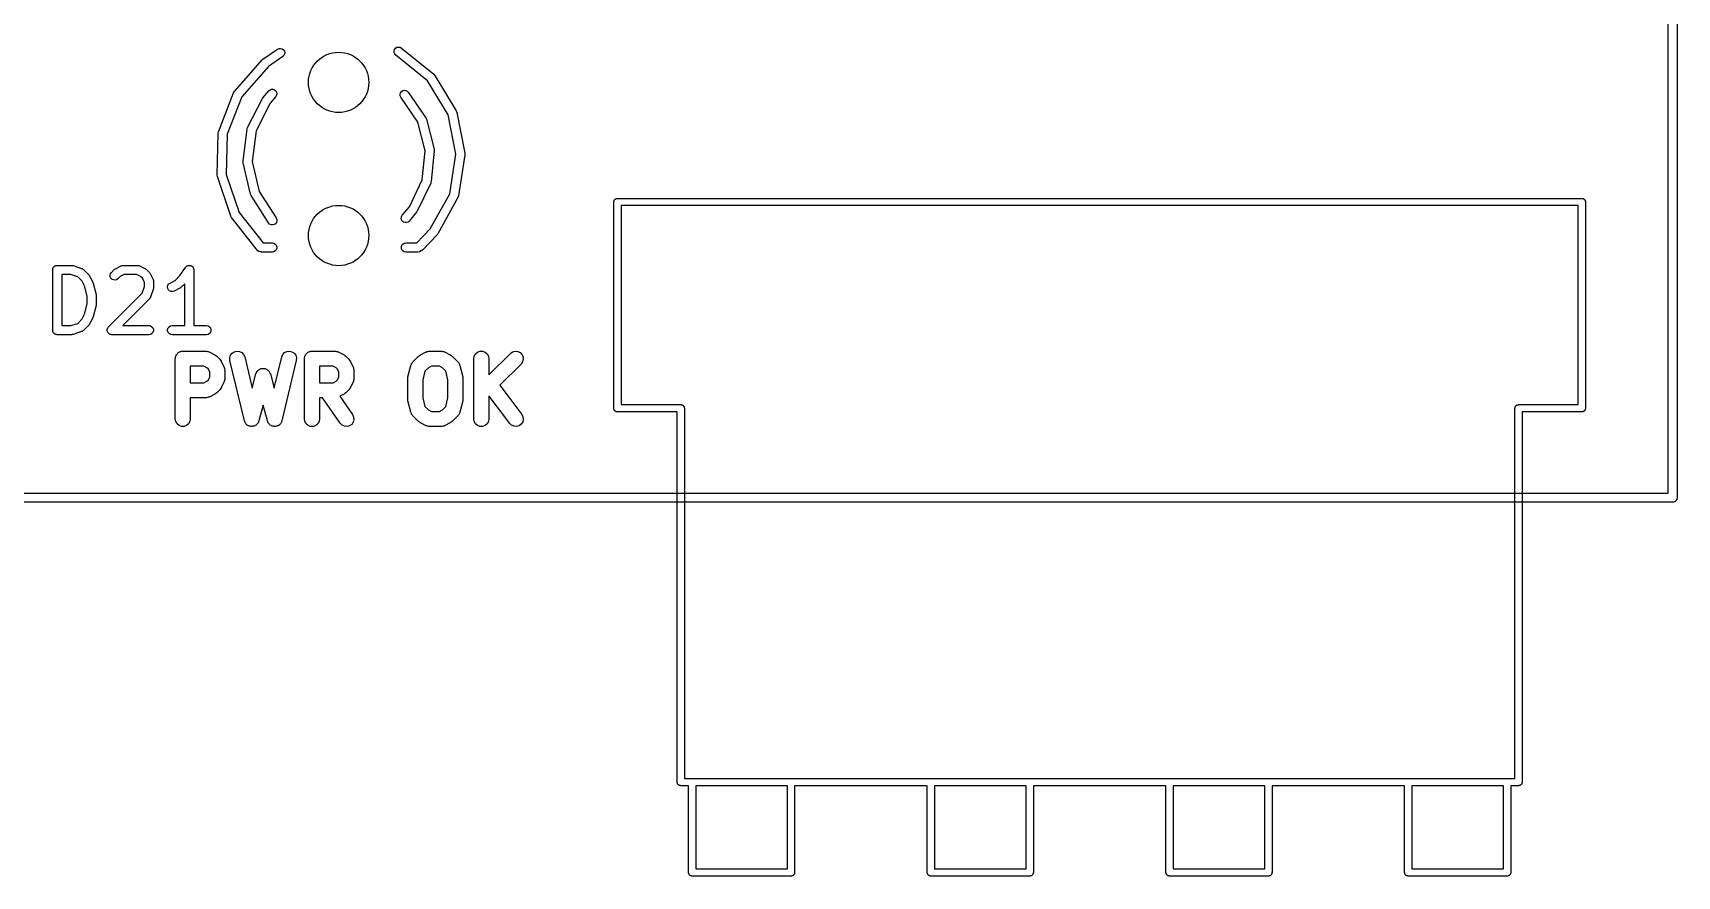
# Model space of a CAD drawing. Extents: x 25 to 125, y -131 to -25.
# Drawn here: x 97.8 to 125.08, y -131.28 to -117.29 of the extents above; entities that cross this region are included whole.
import ezdxf

# ---------------------------------------------------------------- set-up
doc = ezdxf.new("R2010")
doc.units = 0
doc.header["$MEASUREMENT"] = 0
doc.layers.add('BLACK', color=7, linetype='CONTINUOUS')

msp = doc.modelspace()

# ---------------------------------------------------------------- linework, layer by layer
at = {"layer": 'Black'}
for p, q in [((124.925, -124.925), (124.925, -25.075)), ((125.075, -25), (125.075, -125)), ((101.614, -117.727), (101.858, -117.559)), ((101.858, -117.559), (101.882, -117.549)), ((101.882, -117.549), (101.908, -117.547)), ((101.908, -117.547), (101.933, -117.554)), ((101.933, -117.554), (101.954, -117.569)), ((103.79, -117.587), (103.798, -117.563)), ((103.798, -117.563), (103.815, -117.542)), ((103.815, -117.542), (103.837, -117.529)), ((103.837, -117.529), (103.863, -117.524)), ((103.863, -117.524), (103.888, -117.528)), ((103.888, -117.528), (103.911, -117.541)), ((103.911, -117.541), (104.448, -117.974)), ((101.141, -118.26), (101.6, -117.739)), ((101.6, -117.739), (101.607, -117.733)), ((101.607, -117.733), (101.614, -117.727)), ((101.943, -117.683), (101.706, -117.845)), ((101.961, -117.665), (101.943, -117.683)), ((101.954, -117.569), (101.969, -117.59)), ((101.973, -117.641), (101.961, -117.665)), ((101.969, -117.59), (101.975, -117.615)), ((101.975, -117.615), (101.973, -117.641)), ((103.79, -117.613), (103.79, -117.587)), ((103.8, -117.638), (103.79, -117.613)), ((103.817, -117.657), (103.8, -117.638)), ((104.344, -118.082), (103.817, -117.657)), ((101.706, -117.845), (101.263, -118.349)), ((104.687, -118.651), (104.344, -118.082)), ((104.448, -117.974), (104.45, -117.976)), ((104.45, -117.976), (104.465, -117.994)), ((104.465, -117.994), (104.822, -118.584)), ((100.875, -118.929), (101.128, -118.282)), ((101.263, -118.349), (101.02, -118.971)), ((101.128, -118.282), (101.141, -118.26)), ((101.36, -118.858), (101.605, -118.38)), ((101.605, -118.38), (101.61, -118.374)), ((101.61, -118.374), (101.615, -118.366)), ((101.615, -118.366), (101.714, -118.249)), ((101.714, -118.249), (101.733, -118.232)), ((101.733, -118.232), (101.758, -118.223)), ((101.828, -118.345), (101.735, -118.456)), ((101.758, -118.223), (101.784, -118.223)), ((101.784, -118.223), (101.808, -118.232)), ((101.808, -118.232), (101.828, -118.249)), ((101.828, -118.249), (101.841, -118.271)), ((101.841, -118.323), (101.828, -118.345)), ((101.841, -118.271), (101.846, -118.297)), ((101.846, -118.297), (101.841, -118.323)), ((103.889, -118.308), (103.896, -118.282)), ((103.891, -118.334), (103.889, -118.308)), ((103.902, -118.357), (103.891, -118.334)), ((103.896, -118.282), (103.912, -118.261)), ((104.184, -118.771), (103.902, -118.357)), ((103.912, -118.261), (103.933, -118.247)), ((103.933, -118.247), (103.958, -118.24)), ((103.958, -118.24), (103.984, -118.243)), ((103.984, -118.243), (104.008, -118.254)), ((104.008, -118.254), (104.026, -118.273)), ((104.026, -118.273), (104.316, -118.698)), ((101.735, -118.456), (101.5, -118.915)), ((104.815, -119.302), (104.687, -118.651)), ((104.822, -118.584), (104.822, -118.584)), ((104.822, -118.584), (104.831, -118.609)), ((104.831, -118.609), (104.964, -119.286)), ((100.87, -118.954), (100.875, -118.929)), ((100.875, -118.929), (100.875, -118.929)), ((101.285, -119.416), (101.352, -118.883)), ((101.352, -118.883), (101.36, -118.858)), ((101.5, -118.915), (101.436, -119.421)), ((104.305, -119.244), (104.184, -118.771)), ((104.316, -118.698), (104.316, -118.698)), ((104.316, -118.698), (104.326, -118.721)), ((104.326, -118.721), (104.453, -119.22)), ((100.854, -119.648), (100.87, -118.954)), ((101.02, -118.971), (101.004, -119.638)), ((101.287, -119.442), (101.285, -119.416)), ((101.285, -119.416), (101.285, -119.416)), ((101.406, -119.965), (101.287, -119.442)), ((101.436, -119.421), (101.549, -119.919)), ((104.256, -119.729), (104.305, -119.244)), ((104.455, -119.246), (104.404, -119.757)), ((104.453, -119.22), (104.455, -119.246)), ((104.712, -119.958), (104.815, -119.302)), ((104.965, -119.312), (104.858, -119.994)), ((104.964, -119.286), (104.965, -119.312)), ((100.858, -119.674), (100.854, -119.648)), ((101.08, -120.331), (100.858, -119.674)), ((101.004, -119.638), (101.217, -120.271)), ((104.043, -120.173), (104.256, -119.729)), ((101.416, -119.989), (101.406, -119.965)), ((101.707, -120.441), (101.416, -119.989)), ((101.416, -119.989), (101.416, -119.989)), ((101.549, -119.919), (101.833, -120.359)), ((104.397, -119.783), (104.174, -120.246)), ((104.39, -120.542), (104.712, -119.958)), ((104.401, -119.768), (104.397, -119.783)), ((104.404, -119.757), (104.401, -119.768)), ((104.85, -120.018), (104.517, -120.623)), ((104.855, -120.005), (104.85, -120.018)), ((104.858, -119.994), (104.855, -120.005)), ((101.217, -120.271), (101.62, -120.774)), ((103.925, -120.315), (104.043, -120.173)), ((104.164, -120.261), (104.041, -120.411)), ((104.169, -120.253), (104.164, -120.261)), ((104.174, -120.246), (104.169, -120.253)), ((107.435, -120.095), (107.436, -120.09)), ((107.435, -123.515), (107.435, -120.095)), ((107.436, -120.085), (107.438, -120.08)), ((107.436, -120.09), (107.436, -120.085)), ((107.438, -120.08), (107.439, -120.074)), ((107.439, -120.074), (107.441, -120.07)), ((107.441, -120.07), (107.443, -120.065)), ((107.443, -120.065), (107.446, -120.061)), ((107.446, -120.061), (107.449, -120.056)), ((107.449, -120.056), (107.453, -120.053)), ((107.453, -120.053), (107.456, -120.049)), ((107.456, -120.049), (107.461, -120.046)), ((107.461, -120.046), (107.465, -120.043)), ((107.465, -120.043), (107.47, -120.041)), ((107.47, -120.041), (107.474, -120.039)), ((107.474, -120.039), (107.48, -120.038)), ((107.48, -120.038), (107.485, -120.036)), ((107.485, -120.036), (107.49, -120.036)), ((107.49, -120.036), (107.495, -120.035)), ((107.495, -120.035), (123.495, -120.035)), ((107.555, -120.155), (107.555, -123.455)), ((123.435, -120.155), (107.555, -120.155)), ((123.435, -123.455), (123.435, -120.155)), ((123.495, -120.035), (123.5, -120.036)), ((123.5, -120.036), (123.505, -120.036)), ((123.505, -120.036), (123.51, -120.038)), ((123.51, -120.038), (123.516, -120.039)), ((123.516, -120.039), (123.52, -120.041)), ((123.52, -120.041), (123.525, -120.043)), ((123.525, -120.043), (123.529, -120.046)), ((123.529, -120.046), (123.534, -120.049)), ((123.534, -120.049), (123.537, -120.053)), ((123.537, -120.053), (123.541, -120.056)), ((123.541, -120.056), (123.544, -120.061)), ((123.544, -120.061), (123.547, -120.065)), ((123.547, -120.065), (123.549, -120.07)), ((123.549, -120.07), (123.551, -120.074)), ((123.551, -120.074), (123.552, -120.08)), ((123.552, -120.08), (123.554, -120.085)), ((123.554, -120.085), (123.554, -120.09)), ((123.554, -120.09), (123.555, -120.095)), ((123.555, -120.095), (123.555, -123.515)), ((101.092, -120.354), (101.08, -120.331)), ((101.525, -120.896), (101.092, -120.354)), ((101.092, -120.354), (101.092, -120.354)), ((101.725, -120.46), (101.707, -120.441)), ((101.748, -120.472), (101.725, -120.46)), ((101.774, -120.475), (101.748, -120.472)), ((101.799, -120.469), (101.774, -120.475)), ((101.821, -120.455), (101.799, -120.469)), ((101.837, -120.434), (101.821, -120.455)), ((101.833, -120.359), (101.843, -120.383)), ((101.844, -120.409), (101.837, -120.434)), ((101.843, -120.383), (101.844, -120.409)), ((103.908, -120.364), (103.913, -120.338)), ((103.913, -120.389), (103.908, -120.364)), ((103.913, -120.338), (103.925, -120.315)), ((103.926, -120.412), (103.913, -120.389)), ((103.946, -120.428), (103.926, -120.412)), ((103.971, -120.437), (103.946, -120.428)), ((103.997, -120.437), (103.971, -120.437)), ((104.021, -120.427), (103.997, -120.437)), ((104.041, -120.411), (104.021, -120.427)), ((104.167, -120.774), (104.39, -120.542)), ((101.62, -120.774), (101.77, -120.774)), ((101.77, -120.774), (101.796, -120.779)), ((101.796, -120.779), (101.818, -120.792)), ((101.818, -120.792), (101.835, -120.811)), ((101.835, -120.811), (101.844, -120.836)), ((101.844, -120.836), (101.844, -120.862)), ((103.91, -120.836), (103.919, -120.811)), ((103.91, -120.862), (103.91, -120.836)), ((103.919, -120.811), (103.936, -120.792)), ((103.936, -120.792), (103.958, -120.779)), ((103.958, -120.779), (103.984, -120.774)), ((103.984, -120.774), (104.167, -120.774)), ((104.505, -120.639), (104.265, -120.888)), ((104.51, -120.63), (104.505, -120.639)), ((104.517, -120.623), (104.51, -120.63)), ((101.545, -120.913), (101.525, -120.896)), ((101.569, -120.923), (101.545, -120.913)), ((101.584, -120.923), (101.569, -120.923)), ((101.59, -120.924), (101.584, -120.923)), ((101.77, -120.924), (101.59, -120.924)), ((101.796, -120.919), (101.77, -120.924)), ((101.818, -120.906), (101.796, -120.919)), ((101.835, -120.886), (101.818, -120.906)), ((101.844, -120.862), (101.835, -120.886)), ((103.919, -120.886), (103.91, -120.862)), ((103.936, -120.906), (103.919, -120.886)), ((103.958, -120.919), (103.936, -120.906)), ((103.984, -120.924), (103.958, -120.919)), ((104.184, -120.924), (103.984, -120.924)), ((104.21, -120.919), (104.184, -120.924)), ((104.231, -120.907), (104.21, -120.919)), ((104.244, -120.904), (104.231, -120.907)), ((104.265, -120.888), (104.244, -120.904)), ((98.1263, -121.22), (98.1275, -121.214)), ((98.1263, -122.22), (98.1263, -121.22)), ((98.1275, -121.207), (98.1297, -121.201)), ((98.1275, -121.214), (98.1275, -121.207)), ((98.1297, -121.201), (98.1308, -121.194)), ((98.1308, -121.194), (98.1341, -121.189)), ((98.1341, -121.189), (98.1364, -121.182)), ((98.1364, -121.182), (98.1406, -121.177)), ((98.1406, -121.177), (98.1439, -121.172)), ((98.1439, -121.172), (98.1489, -121.168)), ((98.1489, -121.168), (98.1531, -121.163)), ((98.1531, -121.163), (98.1588, -121.159)), ((98.1588, -121.159), (98.1638, -121.155)), ((98.1638, -121.155), (98.17, -121.153)), ((98.17, -121.153), (98.1757, -121.15)), ((98.1757, -121.15), (98.1821, -121.148)), ((98.1821, -121.148), (98.1883, -121.146)), ((98.1883, -121.146), (98.1949, -121.146)), ((98.1949, -121.146), (98.2013, -121.145)), ((98.2013, -121.145), (98.4394, -121.145)), ((98.2763, -121.295), (98.2763, -122.145)), ((98.4272, -121.295), (98.2763, -121.295)), ((98.5418, -121.333), (98.4272, -121.295)), ((98.4394, -121.145), (98.4513, -121.147)), ((98.4513, -121.147), (98.4631, -121.149)), ((98.4631, -121.149), (98.606, -121.196)), ((98.6159, -121.407), (98.5418, -121.333)), ((98.606, -121.196), (98.6098, -121.199)), ((98.6098, -121.199), (98.614, -121.2)), ((98.614, -121.2), (98.6212, -121.205)), ((98.6212, -121.205), (98.6289, -121.209)), ((98.6289, -121.209), (98.6318, -121.212)), ((98.6318, -121.212), (98.6353, -121.215)), ((98.6353, -121.215), (98.7305, -121.31)), ((98.7305, -121.31), (98.7374, -121.32)), ((98.7374, -121.32), (98.7446, -121.329)), ((98.7446, -121.329), (98.7922, -121.425)), ((99.079, -121.309), (99.0857, -121.284)), ((99.0812, -121.335), (99.079, -121.309)), ((99.0923, -121.358), (99.0812, -121.335)), ((99.0857, -121.284), (99.1007, -121.262)), ((99.1107, -121.377), (99.0923, -121.358)), ((99.1007, -121.262), (99.1483, -121.215)), ((99.1343, -121.388), (99.1107, -121.377)), ((99.1483, -121.215), (99.1581, -121.208)), ((99.1581, -121.208), (99.1678, -121.201)), ((99.1854, -121.383), (99.1602, -121.39)), ((99.1678, -121.201), (99.263, -121.153)), ((99.2067, -121.368), (99.1854, -121.383)), ((99.2457, -121.329), (99.2067, -121.368)), ((99.3143, -121.295), (99.2457, -121.329)), ((99.263, -121.153), (99.2672, -121.152)), ((99.2672, -121.152), (99.2709, -121.15)), ((99.2709, -121.15), (99.2796, -121.148)), ((99.2796, -121.148), (99.288, -121.145)), ((99.288, -121.145), (99.2923, -121.146)), ((99.2923, -121.146), (99.2966, -121.145)), ((99.2966, -121.145), (99.5346, -121.145)), ((99.5169, -121.295), (99.3143, -121.295)), ((99.5855, -121.329), (99.5169, -121.295)), ((99.5346, -121.145), (99.5389, -121.146)), ((99.5389, -121.146), (99.5432, -121.145)), ((99.5432, -121.145), (99.5516, -121.148)), ((99.5516, -121.148), (99.5603, -121.15)), ((99.5603, -121.15), (99.564, -121.152)), ((99.564, -121.152), (99.5682, -121.153)), ((99.5682, -121.153), (99.6634, -121.201)), ((99.6159, -121.36), (99.5855, -121.329)), ((99.6501, -121.428), (99.6159, -121.36)), ((99.6634, -121.201), (99.6731, -121.208)), ((99.6731, -121.208), (99.6829, -121.215)), ((99.6829, -121.215), (99.7305, -121.262)), ((99.7305, -121.262), (99.7374, -121.272)), ((99.7374, -121.272), (99.7446, -121.282)), ((99.7446, -121.282), (99.7922, -121.377)), ((99.7922, -121.377), (99.7934, -121.381)), ((99.7934, -121.381), (99.7956, -121.385)), ((100.157, -121.396), (100.238, -121.315)), ((100.238, -121.315), (100.329, -121.178)), ((100.329, -121.178), (100.332, -121.175)), ((100.332, -121.175), (100.334, -121.172)), ((100.334, -121.172), (100.341, -121.166)), ((100.341, -121.166), (100.347, -121.16)), ((100.347, -121.16), (100.351, -121.158)), ((100.351, -121.158), (100.354, -121.155)), ((100.354, -121.155), (100.363, -121.152)), ((100.363, -121.152), (100.371, -121.148)), ((100.371, -121.148), (100.375, -121.148)), ((100.375, -121.148), (100.379, -121.146)), ((100.379, -121.146), (100.388, -121.146)), ((100.388, -121.146), (100.397, -121.145)), ((100.397, -121.145), (100.401, -121.146)), ((100.401, -121.146), (100.405, -121.146)), ((100.405, -121.146), (100.413, -121.149)), ((100.413, -121.149), (100.422, -121.151)), ((100.422, -121.151), (100.425, -121.154)), ((100.425, -121.154), (100.429, -121.155)), ((100.429, -121.155), (100.436, -121.161)), ((100.436, -121.161), (100.444, -121.166)), ((100.444, -121.166), (100.446, -121.169)), ((100.446, -121.169), (100.449, -121.172)), ((100.449, -121.172), (100.454, -121.18)), ((100.454, -121.18), (100.459, -121.187)), ((100.459, -121.187), (100.46, -121.191)), ((100.46, -121.191), (100.462, -121.194)), ((100.462, -121.194), (100.464, -121.203)), ((100.464, -121.203), (100.466, -121.212)), ((100.466, -121.212), (100.466, -121.216)), ((100.466, -121.216), (100.467, -121.22)), ((100.467, -121.22), (100.467, -122.145)), ((98.6544, -121.484), (98.6159, -121.407)), ((98.6977, -121.658), (98.6544, -121.484)), ((98.7922, -121.425), (98.7945, -121.432)), ((98.7945, -121.432), (98.7979, -121.44)), ((98.7979, -121.44), (98.8455, -121.63)), ((98.8455, -121.63), (98.8461, -121.64)), ((98.8461, -121.64), (98.8477, -121.649)), ((98.8477, -121.649), (98.8477, -121.791)), ((99.053, -122.167), (99.612, -121.608)), ((99.1602, -121.39), (99.1343, -121.388)), ((99.612, -121.608), (99.6501, -121.494)), ((99.6501, -121.494), (99.6501, -121.428)), ((99.7963, -121.529), (99.7487, -121.672)), ((99.7956, -121.385), (99.7971, -121.393)), ((99.798, -121.518), (99.7963, -121.529)), ((99.7971, -121.393), (99.7996, -121.402)), ((99.8001, -121.506), (99.798, -121.518)), ((99.7996, -121.402), (99.7994, -121.406)), ((99.7994, -121.406), (99.8001, -121.41)), ((99.8001, -121.41), (99.8001, -121.506)), ((100.031, -121.501), (100.037, -121.476)), ((100.034, -121.527), (100.031, -121.501)), ((100.046, -121.55), (100.034, -121.527)), ((100.037, -121.476), (100.052, -121.454)), ((100.065, -121.568), (100.046, -121.55)), ((100.052, -121.454), (100.073, -121.439)), ((100.089, -121.579), (100.065, -121.568)), ((100.073, -121.439), (100.157, -121.396)), ((100.115, -121.58), (100.089, -121.579)), ((100.14, -121.573), (100.115, -121.58)), ((100.235, -121.525), (100.14, -121.573)), ((100.245, -121.518), (100.235, -121.525)), ((100.254, -121.511), (100.245, -121.518)), ((100.317, -121.449), (100.254, -121.511)), ((100.317, -122.145), (100.317, -121.449)), ((98.6544, -121.956), (98.6977, -121.782)), ((98.6977, -121.782), (98.6977, -121.658)), ((98.8455, -121.81), (98.7979, -122)), ((98.8461, -121.8), (98.8455, -121.81)), ((98.8477, -121.791), (98.8461, -121.8)), ((99.7305, -121.702), (99.2871, -122.145)), ((99.733, -121.698), (99.7305, -121.702)), ((99.7363, -121.695), (99.733, -121.698)), ((99.7404, -121.687), (99.7363, -121.695)), ((99.7455, -121.68), (99.7404, -121.687)), ((99.7466, -121.676), (99.7455, -121.68)), ((99.7487, -121.672), (99.7466, -121.676)), ((98.2763, -122.145), (98.4272, -122.145)), ((98.4272, -122.145), (98.5418, -122.107)), ((98.5418, -122.107), (98.6159, -122.033)), ((98.6159, -122.033), (98.6544, -121.956)), ((98.7305, -122.13), (98.6353, -122.225)), ((98.7374, -122.12), (98.7305, -122.13)), ((98.7446, -122.111), (98.7374, -122.12)), ((98.7922, -122.015), (98.7446, -122.111)), ((98.7945, -122.008), (98.7922, -122.015)), ((98.7979, -122), (98.7945, -122.008)), ((99.0322, -122.207), (99.0356, -122.198)), ((99.0356, -122.198), (99.0381, -122.188)), ((99.0381, -122.188), (99.04, -122.186)), ((99.04, -122.186), (99.0411, -122.182)), ((99.0411, -122.182), (99.0474, -122.175)), ((99.0474, -122.175), (99.053, -122.167)), ((99.2871, -122.145), (99.7251, -122.145)), ((99.7251, -122.145), (99.7508, -122.15)), ((99.7508, -122.15), (99.7733, -122.163)), ((99.7733, -122.163), (99.7901, -122.182)), ((99.7901, -122.182), (99.799, -122.207)), ((100.032, -122.207), (100.041, -122.182)), ((100.041, -122.182), (100.058, -122.163)), ((100.058, -122.163), (100.08, -122.15)), ((100.08, -122.15), (100.106, -122.145)), ((100.106, -122.145), (100.317, -122.145)), ((100.467, -122.145), (100.678, -122.145)), ((100.678, -122.145), (100.703, -122.15)), ((100.703, -122.15), (100.726, -122.163)), ((100.726, -122.163), (100.742, -122.182)), ((100.742, -122.182), (100.751, -122.207)), ((98.1275, -122.226), (98.1263, -122.22)), ((98.1275, -122.233), (98.1275, -122.226)), ((98.1297, -122.239), (98.1275, -122.233)), ((98.1308, -122.246), (98.1297, -122.239)), ((98.1341, -122.251), (98.1308, -122.246)), ((98.1364, -122.257), (98.1341, -122.251)), ((98.1406, -122.263), (98.1364, -122.257)), ((98.1439, -122.268), (98.1406, -122.263)), ((98.1489, -122.272), (98.1439, -122.268)), ((98.1531, -122.277), (98.1489, -122.272)), ((98.1588, -122.281), (98.1531, -122.277)), ((98.1638, -122.285), (98.1588, -122.281)), ((98.17, -122.287), (98.1638, -122.285)), ((98.1757, -122.29), (98.17, -122.287)), ((98.1821, -122.292), (98.1757, -122.29)), ((98.1883, -122.294), (98.1821, -122.292)), ((98.1949, -122.294), (98.1883, -122.294)), ((98.2013, -122.295), (98.1949, -122.294)), ((98.4394, -122.295), (98.2013, -122.295)), ((98.4513, -122.293), (98.4394, -122.295)), ((98.4631, -122.291), (98.4513, -122.293)), ((98.606, -122.244), (98.4631, -122.291)), ((98.6098, -122.241), (98.606, -122.244)), ((98.614, -122.24), (98.6098, -122.241)), ((98.6212, -122.235), (98.614, -122.24)), ((98.6289, -122.231), (98.6212, -122.235)), ((98.6318, -122.228), (98.6289, -122.231)), ((98.6353, -122.225), (98.6318, -122.228)), ((99.0314, -122.213), (99.0322, -122.21)), ((99.0322, -122.223), (99.0314, -122.213)), ((99.0322, -122.21), (99.0322, -122.207)), ((99.0322, -122.233), (99.0322, -122.223)), ((99.0333, -122.236), (99.0322, -122.233)), ((99.0336, -122.239), (99.0333, -122.236)), ((99.0378, -122.248), (99.0336, -122.239)), ((99.0411, -122.257), (99.0378, -122.248)), ((99.0432, -122.26), (99.0411, -122.257)), ((99.0446, -122.263), (99.0432, -122.26)), ((99.0516, -122.27), (99.0446, -122.263)), ((99.0579, -122.277), (99.0516, -122.27)), ((99.0607, -122.279), (99.0579, -122.277)), ((99.0631, -122.281), (99.0607, -122.279)), ((99.0719, -122.286), (99.0631, -122.281)), ((99.0804, -122.29), (99.0719, -122.286)), ((99.0837, -122.291), (99.0804, -122.29)), ((99.0867, -122.292), (99.0837, -122.291)), ((99.0964, -122.293), (99.0867, -122.292)), ((99.1061, -122.295), (99.0964, -122.293)), ((99.7251, -122.295), (99.1061, -122.295)), ((99.7508, -122.29), (99.7251, -122.295)), ((99.7733, -122.277), (99.7508, -122.29)), ((99.7901, -122.257), (99.7733, -122.277)), ((99.799, -122.233), (99.7901, -122.257)), ((99.799, -122.207), (99.799, -122.233)), ((100.032, -122.233), (100.032, -122.207)), ((100.041, -122.257), (100.032, -122.233)), ((100.058, -122.277), (100.041, -122.257)), ((100.08, -122.29), (100.058, -122.277)), ((100.106, -122.295), (100.08, -122.29)), ((100.678, -122.295), (100.106, -122.295)), ((100.703, -122.29), (100.678, -122.295)), ((100.726, -122.277), (100.703, -122.29)), ((100.742, -122.257), (100.726, -122.277)), ((100.751, -122.233), (100.742, -122.257)), ((100.751, -122.207), (100.751, -122.233)), ((100.159, -122.693), (100.161, -122.682)), ((100.159, -123.693), (100.159, -122.693)), ((100.161, -122.671), (100.165, -122.661)), ((100.161, -122.682), (100.161, -122.671)), ((100.165, -122.661), (100.167, -122.65)), ((100.167, -122.65), (100.172, -122.641)), ((100.172, -122.641), (100.176, -122.631)), ((100.176, -122.631), (100.183, -122.622)), ((100.183, -122.622), (100.189, -122.613)), ((100.189, -122.613), (100.197, -122.606)), ((100.197, -122.606), (100.204, -122.597)), ((100.204, -122.597), (100.213, -122.592)), ((100.213, -122.592), (100.222, -122.585)), ((100.222, -122.585), (100.232, -122.581)), ((100.232, -122.581), (100.242, -122.576)), ((100.242, -122.576), (100.252, -122.574)), ((100.252, -122.574), (100.263, -122.57)), ((100.263, -122.57), (100.274, -122.57)), ((100.274, -122.57), (100.284, -122.568)), ((100.284, -122.568), (100.665, -122.568)), ((100.665, -122.568), (100.672, -122.569)), ((100.672, -122.569), (100.68, -122.569)), ((100.68, -122.569), (100.694, -122.573)), ((100.694, -122.573), (100.708, -122.576)), ((100.708, -122.576), (100.714, -122.579)), ((100.714, -122.579), (100.721, -122.581)), ((100.721, -122.581), (100.816, -122.629)), ((100.816, -122.629), (100.832, -122.641)), ((100.832, -122.641), (100.849, -122.652)), ((100.849, -122.652), (100.897, -122.7)), ((100.897, -122.7), (100.908, -122.716)), ((100.908, -122.716), (100.92, -122.733)), ((100.92, -122.733), (100.968, -122.828)), ((101.065, -122.679), (101.077, -122.637)), ((101.067, -122.722), (101.065, -122.679)), ((101.306, -123.722), (101.067, -122.722)), ((101.077, -122.637), (101.103, -122.602)), ((101.103, -122.602), (101.139, -122.578)), ((101.139, -122.578), (101.182, -122.568)), ((101.182, -122.568), (101.225, -122.573)), ((101.225, -122.573), (101.264, -122.593)), ((101.264, -122.593), (101.293, -122.624)), ((101.293, -122.624), (101.311, -122.664)), ((101.311, -122.664), (101.434, -123.182)), ((101.801, -123.182), (101.925, -122.664)), ((101.925, -122.664), (101.942, -122.624)), ((102.168, -122.722), (101.93, -123.722)), ((101.942, -122.624), (101.972, -122.593)), ((101.972, -122.593), (102.01, -122.573)), ((102.01, -122.573), (102.054, -122.568)), ((102.054, -122.568), (102.096, -122.578)), ((102.096, -122.578), (102.132, -122.602)), ((102.132, -122.602), (102.158, -122.637)), ((102.158, -122.637), (102.17, -122.679)), ((102.17, -122.679), (102.168, -122.722)), ((102.302, -122.693), (102.304, -122.682)), ((102.302, -123.693), (102.302, -122.693)), ((102.304, -122.671), (102.308, -122.661)), ((102.304, -122.682), (102.304, -122.671)), ((102.308, -122.661), (102.31, -122.65)), ((102.31, -122.65), (102.315, -122.641)), ((102.315, -122.641), (102.319, -122.631)), ((102.319, -122.631), (102.326, -122.622)), ((102.326, -122.622), (102.331, -122.613)), ((102.331, -122.613), (102.34, -122.606)), ((102.34, -122.606), (102.347, -122.597)), ((102.347, -122.597), (102.356, -122.592)), ((102.356, -122.592), (102.365, -122.585)), ((102.365, -122.585), (102.375, -122.581)), ((102.375, -122.581), (102.384, -122.576)), ((102.384, -122.576), (102.395, -122.574)), ((102.395, -122.574), (102.405, -122.57)), ((102.405, -122.57), (102.416, -122.57)), ((102.416, -122.57), (102.427, -122.568)), ((102.427, -122.568), (102.808, -122.568)), ((102.808, -122.568), (102.815, -122.569)), ((102.815, -122.569), (102.822, -122.569)), ((102.822, -122.569), (102.836, -122.573)), ((102.836, -122.573), (102.851, -122.576)), ((102.851, -122.576), (102.857, -122.579)), ((102.857, -122.579), (102.864, -122.581)), ((102.864, -122.581), (102.959, -122.629)), ((102.959, -122.629), (102.975, -122.641)), ((102.975, -122.641), (102.992, -122.652)), ((102.992, -122.652), (103.039, -122.7)), ((103.039, -122.7), (103.051, -122.716)), ((103.051, -122.716), (103.063, -122.733)), ((103.063, -122.733), (103.11, -122.828)), ((104.094, -122.757), (104.101, -122.748)), ((104.101, -122.748), (104.196, -122.652)), ((104.196, -122.652), (104.212, -122.641)), ((104.212, -122.641), (104.228, -122.629)), ((104.228, -122.629), (104.324, -122.581)), ((104.324, -122.581), (104.331, -122.579)), ((104.331, -122.579), (104.337, -122.576)), ((104.337, -122.576), (104.351, -122.573)), ((104.351, -122.573), (104.365, -122.569)), ((104.365, -122.569), (104.372, -122.569)), ((104.372, -122.569), (104.38, -122.568)), ((104.38, -122.568), (104.57, -122.568)), ((104.57, -122.568), (104.577, -122.569)), ((104.577, -122.569), (104.584, -122.569)), ((104.584, -122.569), (104.598, -122.573)), ((104.598, -122.573), (104.613, -122.576)), ((104.613, -122.576), (104.619, -122.579)), ((104.619, -122.579), (104.626, -122.581)), ((104.626, -122.581), (104.721, -122.629)), ((104.721, -122.629), (104.737, -122.641)), ((104.737, -122.641), (104.754, -122.652)), ((104.754, -122.652), (104.849, -122.748)), ((104.849, -122.748), (104.856, -122.757)), ((105.112, -122.693), (105.119, -122.65)), ((105.112, -123.693), (105.112, -122.693)), ((105.119, -122.65), (105.141, -122.613)), ((105.141, -122.613), (105.174, -122.585)), ((105.174, -122.585), (105.215, -122.57)), ((105.215, -122.57), (105.258, -122.57)), ((105.258, -122.57), (105.299, -122.585)), ((105.299, -122.585), (105.332, -122.613)), ((105.332, -122.613), (105.354, -122.65)), ((105.354, -122.65), (105.362, -122.693)), ((105.362, -122.963), (105.72, -122.605)), ((105.362, -122.693), (105.362, -122.963)), ((105.72, -122.605), (105.755, -122.58)), ((105.755, -122.58), (105.797, -122.569)), ((105.797, -122.569), (105.84, -122.572)), ((105.84, -122.572), (105.88, -122.591)), ((105.88, -122.591), (105.911, -122.621)), ((105.921, -122.746), (105.897, -122.782)), ((105.911, -122.621), (105.929, -122.661)), ((105.933, -122.704), (105.921, -122.746)), ((105.929, -122.661), (105.933, -122.704)), ((100.409, -122.818), (100.409, -123.092)), ((100.636, -122.818), (100.409, -122.818)), ((100.686, -122.844), (100.636, -122.818)), ((100.705, -122.862), (100.686, -122.844)), ((100.731, -122.913), (100.705, -122.862)), ((100.705, -123.048), (100.731, -122.997)), ((100.731, -122.997), (100.731, -122.913)), ((100.968, -122.828), (100.97, -122.835)), ((100.97, -122.835), (100.973, -122.841)), ((100.973, -122.841), (100.976, -122.855)), ((100.976, -122.855), (100.98, -122.869)), ((100.98, -122.869), (100.979, -122.877)), ((100.979, -122.877), (100.981, -122.884)), ((100.981, -122.884), (100.981, -123.027)), ((101.434, -123.182), (101.497, -122.947)), ((101.497, -122.947), (101.502, -122.937)), ((101.502, -122.937), (101.504, -122.926)), ((101.504, -122.926), (101.511, -122.917)), ((101.511, -122.917), (101.515, -122.907)), ((101.515, -122.907), (101.523, -122.899)), ((101.523, -122.899), (101.529, -122.89)), ((101.529, -122.89), (101.538, -122.884)), ((101.538, -122.884), (101.546, -122.877)), ((101.546, -122.877), (101.556, -122.872)), ((101.556, -122.872), (101.565, -122.866)), ((101.565, -122.866), (101.575, -122.863)), ((101.575, -122.863), (101.585, -122.858)), ((101.585, -122.858), (101.596, -122.857)), ((101.596, -122.857), (101.607, -122.854)), ((101.607, -122.854), (101.618, -122.855)), ((101.618, -122.855), (101.628, -122.854)), ((101.628, -122.854), (101.639, -122.857)), ((101.639, -122.857), (101.65, -122.858)), ((101.65, -122.858), (101.66, -122.863)), ((101.66, -122.863), (101.67, -122.866)), ((101.67, -122.866), (101.679, -122.872)), ((101.679, -122.872), (101.689, -122.877)), ((101.689, -122.877), (101.697, -122.884)), ((101.697, -122.884), (101.706, -122.89)), ((101.706, -122.89), (101.712, -122.899)), ((101.712, -122.899), (101.72, -122.907)), ((101.72, -122.907), (101.725, -122.917)), ((101.725, -122.917), (101.731, -122.926)), ((101.731, -122.926), (101.734, -122.937)), ((101.734, -122.937), (101.738, -122.947)), ((101.738, -122.947), (101.801, -123.182)), ((102.552, -122.818), (102.552, -123.092)), ((102.779, -122.818), (102.552, -122.818)), ((102.829, -122.844), (102.779, -122.818)), ((102.848, -122.862), (102.829, -122.844)), ((102.874, -122.913), (102.848, -122.862)), ((102.848, -123.048), (102.874, -122.997)), ((102.874, -122.997), (102.874, -122.913)), ((103.11, -122.828), (103.112, -122.835)), ((103.112, -122.835), (103.116, -122.841)), ((103.116, -122.841), (103.119, -122.855)), ((103.119, -122.855), (103.123, -122.869)), ((103.123, -122.869), (103.122, -122.877)), ((103.122, -122.877), (103.124, -122.884)), ((103.124, -122.884), (103.124, -123.027)), ((104.016, -123.027), (104.019, -123.011)), ((104.019, -123.011), (104.02, -122.996)), ((104.02, -122.996), (104.068, -122.806)), ((104.068, -122.806), (104.073, -122.795)), ((104.073, -122.795), (104.076, -122.783)), ((104.076, -122.783), (104.081, -122.775)), ((104.081, -122.775), (104.085, -122.766)), ((104.085, -122.766), (104.094, -122.757)), ((104.302, -122.9), (104.266, -123.042)), ((104.358, -122.844), (104.302, -122.9)), ((104.409, -122.818), (104.358, -122.844)), ((104.541, -122.818), (104.409, -122.818)), ((104.591, -122.844), (104.541, -122.818)), ((104.648, -122.9), (104.591, -122.844)), ((104.683, -123.042), (104.648, -122.9)), ((104.856, -122.757), (104.864, -122.766)), ((104.864, -122.766), (104.868, -122.775)), ((104.868, -122.775), (104.874, -122.783)), ((104.874, -122.783), (104.877, -122.795)), ((104.877, -122.795), (104.882, -122.806)), ((104.882, -122.806), (104.929, -122.996)), ((104.929, -122.996), (104.93, -123.011)), ((104.93, -123.011), (104.933, -123.027)), ((105.897, -122.782), (105.545, -123.133)), ((100.409, -123.092), (100.636, -123.092)), ((100.636, -123.092), (100.686, -123.067)), ((100.686, -123.067), (100.705, -123.048)), ((100.816, -123.281), (100.721, -123.329)), ((100.832, -123.269), (100.816, -123.281)), ((100.849, -123.258), (100.832, -123.269)), ((100.897, -123.21), (100.849, -123.258)), ((100.908, -123.194), (100.897, -123.21)), ((100.92, -123.178), (100.908, -123.194)), ((100.968, -123.082), (100.92, -123.178)), ((100.97, -123.076), (100.968, -123.082)), ((100.973, -123.069), (100.97, -123.076)), ((100.976, -123.055), (100.973, -123.069)), ((100.98, -123.041), (100.976, -123.055)), ((100.981, -123.027), (100.979, -123.034)), ((100.979, -123.034), (100.98, -123.041)), ((102.552, -123.092), (102.779, -123.092)), ((102.779, -123.092), (102.829, -123.067)), ((102.829, -123.067), (102.848, -123.048)), ((102.959, -123.281), (102.888, -123.317)), ((102.975, -123.269), (102.959, -123.281)), ((102.992, -123.258), (102.975, -123.269)), ((103.039, -123.21), (102.992, -123.258)), ((103.051, -123.194), (103.039, -123.21)), ((103.063, -123.178), (103.051, -123.194)), ((103.11, -123.082), (103.063, -123.178)), ((103.112, -123.076), (103.11, -123.082)), ((103.116, -123.069), (103.112, -123.076)), ((103.119, -123.055), (103.116, -123.069)), ((103.123, -123.041), (103.119, -123.055)), ((103.124, -123.027), (103.122, -123.034)), ((103.122, -123.034), (103.123, -123.041)), ((104.016, -123.36), (104.016, -123.027)), ((104.266, -123.042), (104.266, -123.344)), ((104.683, -123.344), (104.683, -123.042)), ((104.933, -123.027), (104.933, -123.36)), ((105.545, -123.133), (105.908, -123.618)), ((100.665, -123.342), (100.409, -123.342)), ((100.409, -123.342), (100.409, -123.693)), ((100.672, -123.341), (100.665, -123.342)), ((100.68, -123.341), (100.672, -123.341)), ((100.694, -123.337), (100.68, -123.341)), ((100.708, -123.334), (100.694, -123.337)), ((100.714, -123.331), (100.708, -123.334)), ((100.721, -123.329), (100.714, -123.331)), ((101.618, -123.464), (101.548, -123.725)), ((101.687, -123.725), (101.618, -123.464)), ((102.6, -123.342), (102.552, -123.342)), ((102.552, -123.342), (102.552, -123.693)), ((102.896, -123.765), (102.6, -123.342)), ((102.888, -123.317), (103.101, -123.621)), ((104.019, -123.375), (104.016, -123.36)), ((104.02, -123.39), (104.019, -123.375)), ((104.068, -123.581), (104.02, -123.39)), ((104.266, -123.344), (104.302, -123.486)), ((104.302, -123.486), (104.358, -123.543)), ((104.358, -123.543), (104.409, -123.568)), ((104.541, -123.568), (104.591, -123.543)), ((104.591, -123.543), (104.648, -123.486)), ((104.648, -123.486), (104.683, -123.344)), ((104.929, -123.39), (104.882, -123.581)), ((104.93, -123.375), (104.929, -123.39)), ((104.933, -123.36), (104.93, -123.375)), ((105.366, -123.312), (105.362, -123.316)), ((105.362, -123.316), (105.362, -123.693)), ((105.708, -123.768), (105.366, -123.312)), ((107.436, -123.52), (107.435, -123.515)), ((107.436, -123.525), (107.436, -123.52)), ((107.438, -123.53), (107.436, -123.525)), ((107.439, -123.536), (107.438, -123.53)), ((107.441, -123.54), (107.439, -123.536)), ((107.443, -123.545), (107.441, -123.54)), ((107.446, -123.549), (107.443, -123.545)), ((107.449, -123.554), (107.446, -123.549)), ((107.453, -123.557), (107.449, -123.554)), ((107.456, -123.561), (107.453, -123.557)), ((107.461, -123.564), (107.456, -123.561)), ((107.465, -123.567), (107.461, -123.564)), ((107.47, -123.569), (107.465, -123.567)), ((107.555, -123.455), (108.545, -123.455)), ((108.545, -123.455), (108.55, -123.456)), ((108.55, -123.456), (108.555, -123.456)), ((108.555, -123.456), (108.56, -123.458)), ((108.56, -123.458), (108.566, -123.459)), ((108.566, -123.459), (108.57, -123.461)), ((108.57, -123.461), (108.575, -123.463)), ((108.575, -123.463), (108.579, -123.466)), ((108.579, -123.466), (108.584, -123.469)), ((108.584, -123.469), (108.587, -123.473)), ((108.587, -123.473), (108.591, -123.476)), ((108.591, -123.476), (108.594, -123.481)), ((108.594, -123.481), (108.597, -123.485)), ((108.597, -123.485), (108.599, -123.49)), ((108.599, -123.49), (108.601, -123.494)), ((108.601, -123.494), (108.602, -123.5)), ((108.602, -123.5), (108.604, -123.505)), ((108.604, -123.505), (108.604, -123.51)), ((108.604, -123.51), (108.605, -123.515)), ((108.605, -123.515), (108.605, -129.655)), ((122.385, -123.515), (122.386, -123.51)), ((122.385, -129.655), (122.385, -123.515)), ((122.386, -123.505), (122.388, -123.5)), ((122.386, -123.51), (122.386, -123.505)), ((122.388, -123.5), (122.389, -123.494)), ((122.389, -123.494), (122.391, -123.49)), ((122.391, -123.49), (122.393, -123.485)), ((122.393, -123.485), (122.396, -123.481)), ((122.396, -123.481), (122.399, -123.476)), ((122.399, -123.476), (122.403, -123.473)), ((122.403, -123.473), (122.406, -123.469)), ((122.406, -123.469), (122.411, -123.466)), ((122.411, -123.466), (122.415, -123.463)), ((122.415, -123.463), (122.42, -123.461)), ((122.42, -123.461), (122.424, -123.459)), ((122.424, -123.459), (122.43, -123.458)), ((122.43, -123.458), (122.435, -123.456)), ((122.435, -123.456), (122.44, -123.456)), ((122.44, -123.456), (122.445, -123.455)), ((122.445, -123.455), (123.435, -123.455)), ((123.525, -123.567), (123.52, -123.569)), ((123.529, -123.564), (123.525, -123.567)), ((123.534, -123.561), (123.529, -123.564)), ((123.537, -123.557), (123.534, -123.561)), ((123.541, -123.554), (123.537, -123.557)), ((123.544, -123.549), (123.541, -123.554)), ((123.547, -123.545), (123.544, -123.549)), ((123.549, -123.54), (123.547, -123.545)), ((123.551, -123.536), (123.549, -123.54)), ((123.552, -123.53), (123.551, -123.536)), ((123.554, -123.525), (123.552, -123.53)), ((123.555, -123.515), (123.554, -123.52)), ((123.554, -123.52), (123.554, -123.525)), ((100.167, -123.736), (100.159, -123.693)), ((100.189, -123.774), (100.167, -123.736)), ((100.222, -123.801), (100.189, -123.774)), ((100.263, -123.816), (100.222, -123.801)), ((100.306, -123.816), (100.263, -123.816)), ((100.347, -123.801), (100.306, -123.816)), ((100.38, -123.774), (100.347, -123.801)), ((100.402, -123.736), (100.38, -123.774)), ((100.409, -123.693), (100.402, -123.736)), ((101.311, -123.734), (101.306, -123.722)), ((101.314, -123.746), (101.311, -123.734)), ((101.319, -123.754), (101.314, -123.746)), ((101.323, -123.762), (101.319, -123.754)), ((101.332, -123.771), (101.323, -123.762)), ((101.339, -123.782), (101.332, -123.771)), ((101.346, -123.787), (101.339, -123.782)), ((101.353, -123.794), (101.346, -123.787)), ((101.364, -123.799), (101.353, -123.794)), ((101.374, -123.807), (101.364, -123.799)), ((101.383, -123.809), (101.374, -123.807)), ((101.391, -123.813), (101.383, -123.809)), ((101.404, -123.814), (101.391, -123.813)), ((101.416, -123.818), (101.404, -123.814)), ((101.425, -123.817), (101.416, -123.818)), ((101.435, -123.818), (101.425, -123.817)), ((101.447, -123.815), (101.435, -123.818)), ((101.46, -123.814), (101.447, -123.815)), ((101.468, -123.81), (101.46, -123.814)), ((101.477, -123.808), (101.468, -123.81)), ((101.487, -123.801), (101.477, -123.808)), ((101.499, -123.795), (101.487, -123.801)), ((101.505, -123.789), (101.499, -123.795)), ((101.513, -123.784), (101.505, -123.789)), ((101.521, -123.774), (101.513, -123.784)), ((101.53, -123.765), (101.521, -123.774)), ((101.533, -123.756), (101.53, -123.765)), ((101.539, -123.749), (101.533, -123.756)), ((101.543, -123.737), (101.539, -123.749)), ((101.548, -123.725), (101.543, -123.737)), ((101.693, -123.737), (101.687, -123.725)), ((101.696, -123.749), (101.693, -123.737)), ((101.702, -123.756), (101.696, -123.749)), ((101.706, -123.765), (101.702, -123.756)), ((101.715, -123.774), (101.706, -123.765)), ((101.722, -123.784), (101.715, -123.774)), ((101.73, -123.789), (101.722, -123.784)), ((101.736, -123.795), (101.73, -123.789)), ((101.748, -123.801), (101.736, -123.795)), ((101.758, -123.808), (101.748, -123.801)), ((101.767, -123.81), (101.758, -123.808)), ((101.776, -123.814), (101.767, -123.81)), ((101.788, -123.815), (101.776, -123.814)), ((101.801, -123.818), (101.788, -123.815)), ((101.81, -123.817), (101.801, -123.818)), ((101.819, -123.818), (101.81, -123.817)), ((101.831, -123.814), (101.819, -123.818)), ((101.844, -123.813), (101.831, -123.814)), ((101.852, -123.809), (101.844, -123.813)), ((101.861, -123.807), (101.852, -123.809)), ((101.871, -123.799), (101.861, -123.807)), ((101.883, -123.794), (101.871, -123.799)), ((101.889, -123.787), (101.883, -123.794)), ((101.896, -123.782), (101.889, -123.787)), ((101.904, -123.771), (101.896, -123.782)), ((101.912, -123.762), (101.904, -123.771)), ((101.916, -123.754), (101.912, -123.762)), ((101.921, -123.746), (101.916, -123.754)), ((101.925, -123.734), (101.921, -123.746)), ((101.93, -123.722), (101.925, -123.734)), ((102.31, -123.736), (102.302, -123.693)), ((102.331, -123.774), (102.31, -123.736)), ((102.365, -123.801), (102.331, -123.774)), ((102.405, -123.816), (102.365, -123.801)), ((102.449, -123.816), (102.405, -123.816)), ((102.49, -123.801), (102.449, -123.816)), ((102.523, -123.774), (102.49, -123.801)), ((102.545, -123.736), (102.523, -123.774)), ((102.552, -123.693), (102.545, -123.736)), ((102.927, -123.796), (102.896, -123.765)), ((102.966, -123.814), (102.927, -123.796)), ((103.009, -123.818), (102.966, -123.814)), ((103.051, -123.806), (103.009, -123.818)), ((103.087, -123.782), (103.051, -123.806)), ((103.112, -123.746), (103.087, -123.782)), ((103.101, -123.621), (103.119, -123.661)), ((103.123, -123.704), (103.112, -123.746)), ((103.119, -123.661), (103.123, -123.704)), ((104.073, -123.592), (104.068, -123.581)), ((104.076, -123.603), (104.073, -123.592)), ((104.081, -123.611), (104.076, -123.603)), ((104.085, -123.62), (104.081, -123.611)), ((104.094, -123.629), (104.085, -123.62)), ((104.101, -123.639), (104.094, -123.629)), ((104.196, -123.734), (104.101, -123.639)), ((104.212, -123.745), (104.196, -123.734)), ((104.228, -123.757), (104.212, -123.745)), ((104.324, -123.805), (104.228, -123.757)), ((104.331, -123.807), (104.324, -123.805)), ((104.337, -123.811), (104.331, -123.807)), ((104.351, -123.813), (104.337, -123.811)), ((104.365, -123.817), (104.351, -123.813)), ((104.372, -123.817), (104.365, -123.817)), ((104.38, -123.818), (104.372, -123.817)), ((104.57, -123.818), (104.38, -123.818)), ((104.409, -123.568), (104.541, -123.568)), ((104.577, -123.817), (104.57, -123.818)), ((104.584, -123.817), (104.577, -123.817)), ((104.598, -123.813), (104.584, -123.817)), ((104.613, -123.811), (104.598, -123.813)), ((104.619, -123.807), (104.613, -123.811)), ((104.626, -123.805), (104.619, -123.807)), ((104.721, -123.757), (104.626, -123.805)), ((104.737, -123.745), (104.721, -123.757)), ((104.754, -123.734), (104.737, -123.745)), ((104.849, -123.639), (104.754, -123.734)), ((104.856, -123.629), (104.849, -123.639)), ((104.864, -123.62), (104.856, -123.629)), ((104.868, -123.611), (104.864, -123.62)), ((104.874, -123.603), (104.868, -123.611)), ((104.877, -123.592), (104.874, -123.603)), ((104.882, -123.581), (104.877, -123.592)), ((105.119, -123.736), (105.112, -123.693)), ((105.141, -123.774), (105.119, -123.736)), ((105.174, -123.801), (105.141, -123.774)), ((105.215, -123.816), (105.174, -123.801)), ((105.258, -123.816), (105.215, -123.816)), ((105.299, -123.801), (105.258, -123.816)), ((105.332, -123.774), (105.299, -123.801)), ((105.354, -123.736), (105.332, -123.774)), ((105.362, -123.693), (105.354, -123.736)), ((105.74, -123.798), (105.708, -123.768)), ((105.78, -123.815), (105.74, -123.798)), ((105.823, -123.817), (105.78, -123.815)), ((105.865, -123.805), (105.823, -123.817)), ((105.899, -123.779), (105.865, -123.805)), ((105.923, -123.742), (105.899, -123.779)), ((105.908, -123.618), (105.928, -123.657)), ((105.933, -123.7), (105.923, -123.742)), ((105.928, -123.657), (105.933, -123.7)), ((107.474, -123.571), (107.47, -123.569)), ((107.48, -123.572), (107.474, -123.571)), ((107.485, -123.574), (107.48, -123.572)), ((107.49, -123.574), (107.485, -123.574)), ((107.495, -123.575), (107.49, -123.574)), ((108.485, -123.575), (107.495, -123.575)), ((108.485, -129.715), (108.485, -123.575)), ((123.495, -123.575), (122.505, -123.575)), ((122.505, -123.575), (122.505, -129.715)), ((123.5, -123.574), (123.495, -123.575)), ((123.505, -123.574), (123.5, -123.574)), ((123.51, -123.572), (123.505, -123.574)), ((123.516, -123.571), (123.51, -123.572)), ((123.52, -123.569), (123.516, -123.571)), ((25.075, -124.925), (124.925, -124.925)), ((125, -125.075), (25, -125.075)), ((125.006, -125.074), (125, -125.075)), ((125.013, -125.074), (125.006, -125.074)), ((125.019, -125.072), (125.013, -125.074)), ((125.026, -125.07), (125.019, -125.072)), ((125.031, -125.067), (125.026, -125.07)), ((125.037, -125.065), (125.031, -125.067)), ((125.043, -125.061), (125.037, -125.065)), ((125.048, -125.057), (125.043, -125.061)), ((125.052, -125.052), (125.048, -125.057)), ((125.057, -125.048), (125.052, -125.052)), ((125.061, -125.043), (125.057, -125.048)), ((125.065, -125.037), (125.061, -125.043)), ((125.067, -125.031), (125.065, -125.037)), ((125.07, -125.026), (125.067, -125.031)), ((125.072, -125.019), (125.07, -125.026)), ((125.074, -125.013), (125.072, -125.019)), ((125.075, -125), (125.074, -125.006)), ((125.074, -125.006), (125.074, -125.013)), ((108.486, -129.72), (108.485, -129.715)), ((108.486, -129.725), (108.486, -129.72)), ((108.488, -129.73), (108.486, -129.725)), ((108.489, -129.736), (108.488, -129.73)), ((108.491, -129.74), (108.489, -129.736)), ((108.493, -129.745), (108.491, -129.74)), ((108.496, -129.749), (108.493, -129.745)), ((108.499, -129.754), (108.496, -129.749)), ((108.503, -129.757), (108.499, -129.754)), ((108.506, -129.761), (108.503, -129.757)), ((108.511, -129.764), (108.506, -129.761)), ((108.515, -129.767), (108.511, -129.764)), ((108.52, -129.769), (108.515, -129.767)), ((108.524, -129.771), (108.52, -129.769)), ((108.53, -129.772), (108.524, -129.771)), ((108.535, -129.774), (108.53, -129.772)), ((108.54, -129.774), (108.535, -129.774)), ((108.545, -129.775), (108.54, -129.774)), ((108.675, -129.775), (108.545, -129.775)), ((108.605, -129.655), (122.385, -129.655)), ((108.675, -131.215), (108.675, -129.775)), ((108.795, -129.775), (108.795, -131.155)), ((110.315, -129.775), (108.795, -129.775)), ((110.315, -131.155), (110.315, -129.775)), ((112.635, -129.775), (110.435, -129.775)), ((110.435, -129.775), (110.435, -131.215)), ((112.635, -131.215), (112.635, -129.775)), ((112.755, -129.775), (112.755, -131.155)), ((114.275, -129.775), (112.755, -129.775)), ((114.275, -131.155), (114.275, -129.775)), ((116.595, -129.775), (114.395, -129.775)), ((114.395, -129.775), (114.395, -131.215)), ((116.595, -131.215), (116.595, -129.775)), ((116.715, -129.775), (116.715, -131.155)), ((118.235, -129.775), (116.715, -129.775)), ((118.235, -131.155), (118.235, -129.775)), ((120.555, -129.775), (118.355, -129.775)), ((118.355, -129.775), (118.355, -131.215)), ((120.555, -131.215), (120.555, -129.775)), ((120.675, -129.775), (120.675, -131.155)), ((122.195, -129.775), (120.675, -129.775)), ((122.195, -131.155), (122.195, -129.775)), ((122.445, -129.775), (122.315, -129.775)), ((122.315, -129.775), (122.315, -131.215)), ((122.45, -129.774), (122.445, -129.775)), ((122.455, -129.774), (122.45, -129.774)), ((122.46, -129.772), (122.455, -129.774)), ((122.466, -129.771), (122.46, -129.772)), ((122.47, -129.769), (122.466, -129.771)), ((122.475, -129.767), (122.47, -129.769)), ((122.479, -129.764), (122.475, -129.767)), ((122.484, -129.761), (122.479, -129.764)), ((122.487, -129.757), (122.484, -129.761)), ((122.491, -129.754), (122.487, -129.757)), ((122.494, -129.749), (122.491, -129.754)), ((122.497, -129.745), (122.494, -129.749)), ((122.499, -129.74), (122.497, -129.745)), ((122.501, -129.736), (122.499, -129.74)), ((122.502, -129.73), (122.501, -129.736)), ((122.504, -129.725), (122.502, -129.73)), ((122.505, -129.715), (122.504, -129.72)), ((122.504, -129.72), (122.504, -129.725)), ((108.795, -131.155), (110.315, -131.155)), ((112.755, -131.155), (114.275, -131.155)), ((116.715, -131.155), (118.235, -131.155)), ((120.675, -131.155), (122.195, -131.155)), ((108.676, -131.22), (108.675, -131.215)), ((108.676, -131.225), (108.676, -131.22)), ((108.678, -131.23), (108.676, -131.225)), ((108.679, -131.236), (108.678, -131.23)), ((108.681, -131.24), (108.679, -131.236)), ((108.683, -131.245), (108.681, -131.24)), ((108.686, -131.249), (108.683, -131.245)), ((108.689, -131.254), (108.686, -131.249)), ((108.693, -131.257), (108.689, -131.254)), ((108.696, -131.261), (108.693, -131.257)), ((108.701, -131.264), (108.696, -131.261)), ((108.705, -131.267), (108.701, -131.264)), ((108.71, -131.269), (108.705, -131.267)), ((108.714, -131.271), (108.71, -131.269)), ((108.72, -131.272), (108.714, -131.271)), ((108.725, -131.274), (108.72, -131.272)), ((108.73, -131.274), (108.725, -131.274)), ((108.735, -131.275), (108.73, -131.274)), ((110.375, -131.275), (108.735, -131.275)), ((110.38, -131.274), (110.375, -131.275)), ((110.385, -131.274), (110.38, -131.274)), ((110.39, -131.272), (110.385, -131.274)), ((110.396, -131.271), (110.39, -131.272)), ((110.4, -131.269), (110.396, -131.271)), ((110.405, -131.267), (110.4, -131.269)), ((110.409, -131.264), (110.405, -131.267)), ((110.414, -131.261), (110.409, -131.264)), ((110.417, -131.257), (110.414, -131.261)), ((110.421, -131.254), (110.417, -131.257)), ((110.424, -131.249), (110.421, -131.254)), ((110.427, -131.245), (110.424, -131.249)), ((110.429, -131.24), (110.427, -131.245)), ((110.431, -131.236), (110.429, -131.24)), ((110.432, -131.23), (110.431, -131.236)), ((110.434, -131.225), (110.432, -131.23)), ((110.435, -131.215), (110.434, -131.22)), ((110.434, -131.22), (110.434, -131.225)), ((112.636, -131.22), (112.635, -131.215)), ((112.636, -131.225), (112.636, -131.22)), ((112.638, -131.23), (112.636, -131.225)), ((112.639, -131.236), (112.638, -131.23)), ((112.641, -131.24), (112.639, -131.236)), ((112.643, -131.245), (112.641, -131.24)), ((112.646, -131.249), (112.643, -131.245)), ((112.649, -131.254), (112.646, -131.249)), ((112.653, -131.257), (112.649, -131.254)), ((112.656, -131.261), (112.653, -131.257)), ((112.661, -131.264), (112.656, -131.261)), ((112.665, -131.267), (112.661, -131.264)), ((112.67, -131.269), (112.665, -131.267)), ((112.674, -131.271), (112.67, -131.269)), ((112.68, -131.272), (112.674, -131.271)), ((112.685, -131.274), (112.68, -131.272)), ((112.69, -131.274), (112.685, -131.274)), ((112.695, -131.275), (112.69, -131.274)), ((114.335, -131.275), (112.695, -131.275)), ((114.34, -131.274), (114.335, -131.275)), ((114.345, -131.274), (114.34, -131.274)), ((114.35, -131.272), (114.345, -131.274)), ((114.356, -131.271), (114.35, -131.272)), ((114.36, -131.269), (114.356, -131.271)), ((114.365, -131.267), (114.36, -131.269)), ((114.369, -131.264), (114.365, -131.267)), ((114.374, -131.261), (114.369, -131.264)), ((114.377, -131.257), (114.374, -131.261)), ((114.381, -131.254), (114.377, -131.257)), ((114.384, -131.249), (114.381, -131.254)), ((114.387, -131.245), (114.384, -131.249)), ((114.389, -131.24), (114.387, -131.245)), ((114.391, -131.236), (114.389, -131.24)), ((114.392, -131.23), (114.391, -131.236)), ((114.394, -131.225), (114.392, -131.23)), ((114.395, -131.215), (114.394, -131.22)), ((114.394, -131.22), (114.394, -131.225)), ((116.596, -131.22), (116.595, -131.215)), ((116.596, -131.225), (116.596, -131.22)), ((116.598, -131.23), (116.596, -131.225)), ((116.599, -131.236), (116.598, -131.23)), ((116.601, -131.24), (116.599, -131.236)), ((116.603, -131.245), (116.601, -131.24)), ((116.606, -131.249), (116.603, -131.245)), ((116.609, -131.254), (116.606, -131.249)), ((116.613, -131.257), (116.609, -131.254)), ((116.616, -131.261), (116.613, -131.257)), ((116.621, -131.264), (116.616, -131.261)), ((116.625, -131.267), (116.621, -131.264)), ((116.63, -131.269), (116.625, -131.267)), ((116.634, -131.271), (116.63, -131.269)), ((116.64, -131.272), (116.634, -131.271)), ((116.645, -131.274), (116.64, -131.272)), ((116.65, -131.274), (116.645, -131.274)), ((116.655, -131.275), (116.65, -131.274)), ((118.295, -131.275), (116.655, -131.275)), ((118.3, -131.274), (118.295, -131.275)), ((118.305, -131.274), (118.3, -131.274)), ((118.31, -131.272), (118.305, -131.274)), ((118.316, -131.271), (118.31, -131.272)), ((118.32, -131.269), (118.316, -131.271)), ((118.325, -131.267), (118.32, -131.269)), ((118.329, -131.264), (118.325, -131.267)), ((118.334, -131.261), (118.329, -131.264)), ((118.337, -131.257), (118.334, -131.261)), ((118.341, -131.254), (118.337, -131.257)), ((118.344, -131.249), (118.341, -131.254)), ((118.347, -131.245), (118.344, -131.249)), ((118.349, -131.24), (118.347, -131.245)), ((118.351, -131.236), (118.349, -131.24)), ((118.352, -131.23), (118.351, -131.236)), ((118.354, -131.225), (118.352, -131.23)), ((118.355, -131.215), (118.354, -131.22)), ((118.354, -131.22), (118.354, -131.225)), ((120.556, -131.22), (120.555, -131.215)), ((120.556, -131.225), (120.556, -131.22)), ((120.558, -131.23), (120.556, -131.225)), ((120.559, -131.236), (120.558, -131.23)), ((120.561, -131.24), (120.559, -131.236)), ((120.563, -131.245), (120.561, -131.24)), ((120.566, -131.249), (120.563, -131.245)), ((120.569, -131.254), (120.566, -131.249)), ((120.573, -131.257), (120.569, -131.254)), ((120.576, -131.261), (120.573, -131.257)), ((120.581, -131.264), (120.576, -131.261)), ((120.585, -131.267), (120.581, -131.264)), ((120.59, -131.269), (120.585, -131.267)), ((120.594, -131.271), (120.59, -131.269)), ((120.6, -131.272), (120.594, -131.271)), ((120.605, -131.274), (120.6, -131.272)), ((120.61, -131.274), (120.605, -131.274)), ((120.615, -131.275), (120.61, -131.274)), ((122.255, -131.275), (120.615, -131.275)), ((122.26, -131.274), (122.255, -131.275)), ((122.265, -131.274), (122.26, -131.274)), ((122.27, -131.272), (122.265, -131.274)), ((122.276, -131.271), (122.27, -131.272)), ((122.28, -131.269), (122.276, -131.271)), ((122.285, -131.267), (122.28, -131.269)), ((122.289, -131.264), (122.285, -131.267)), ((122.294, -131.261), (122.289, -131.264)), ((122.297, -131.257), (122.294, -131.261)), ((122.301, -131.254), (122.297, -131.257)), ((122.304, -131.249), (122.301, -131.254)), ((122.307, -131.245), (122.304, -131.249)), ((122.309, -131.24), (122.307, -131.245)), ((122.311, -131.236), (122.309, -131.24)), ((122.312, -131.23), (122.311, -131.236)), ((122.314, -131.225), (122.312, -131.23)), ((122.315, -131.215), (122.314, -131.22)), ((122.314, -131.22), (122.314, -131.225))]:
    msp.add_line(p, q, dxfattribs=at)
for centre in [(102.87, -118.11), (102.87, -118.11), (102.87, -120.65), (102.87, -120.65)]:
    msp.add_circle(centre, 0.5004, dxfattribs=at)

doc.saveas('drawing.dxf')
